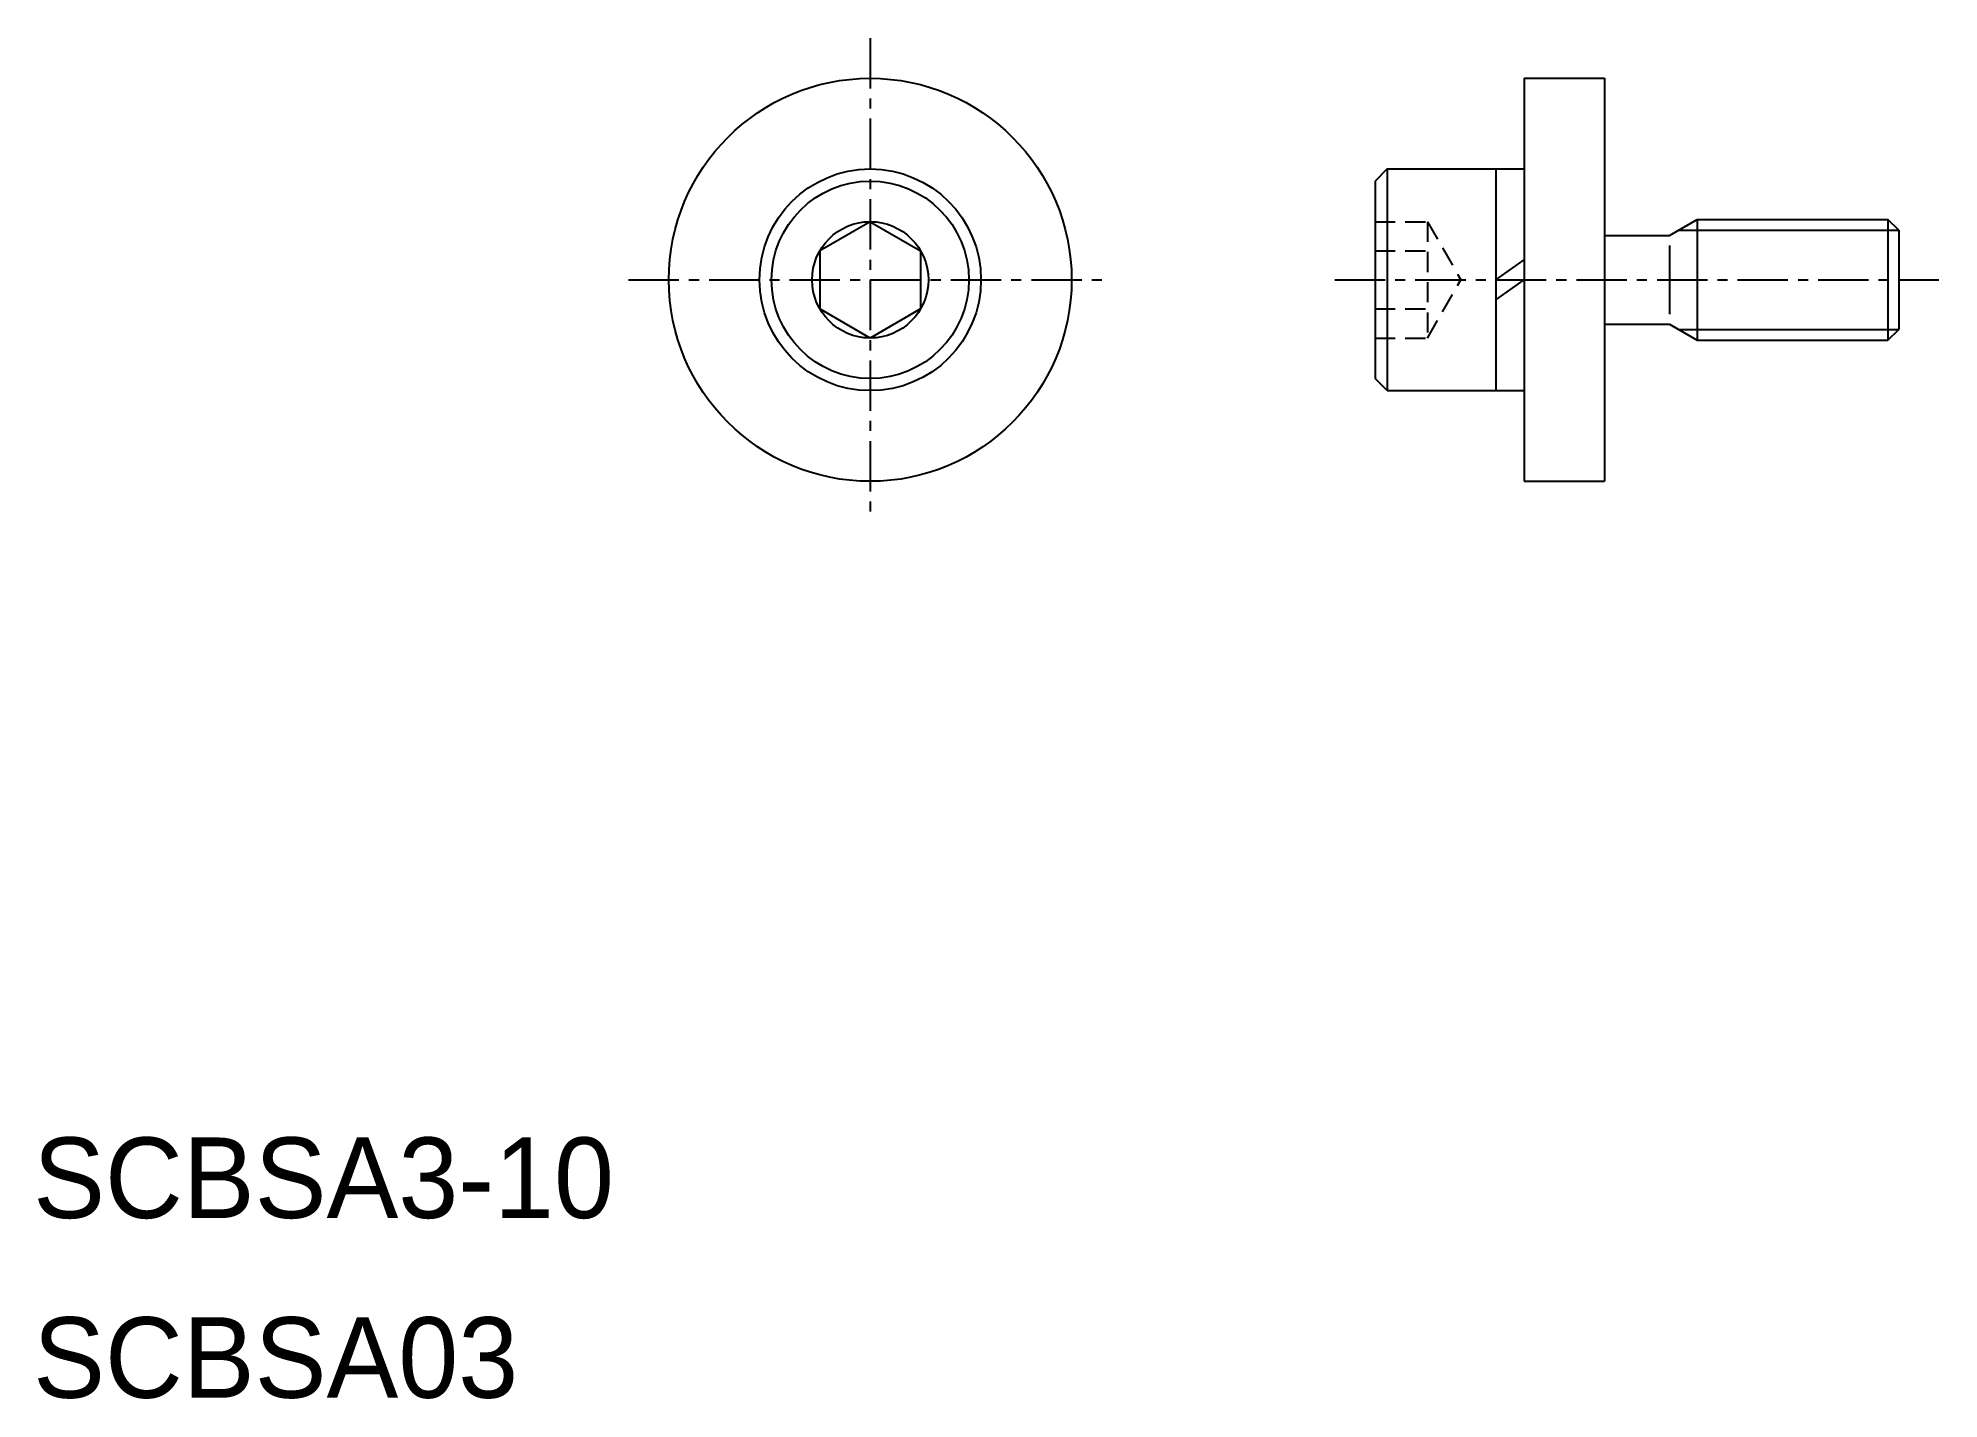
# Model space of a CAD drawing. Extents: x 5.1 to 52.3, y 8 to 41.8.
import ezdxf

# ---------------------------------------------------------------- set-up
doc = ezdxf.new("R2010")
doc.units = 0
doc.linetypes.add('CENTER', pattern=[2, 1.25, -0.25, 0.25, -0.25])
doc.linetypes.add('DASHED', pattern=[0.75, 0.5, -0.25])
doc.layers.get('0').update_dxf_attribs({"linetype": 'CONTINUOUS'})
doc.layers.add('CENTER', color=1, linetype='CENTER')

msp = doc.modelspace()

# ---------------------------------------------------------------- linework, layer by layer
at = {"color": 7, "linetype": 'CONTINUOUS'}
for p, q in [((42.012, 40.781), (42.012, 30.781)), ((42.012, 40.781), (44.012, 40.781)), ((44.012, 40.781), (44.012, 30.781)), ((38.612, 38.531), (38.312, 38.231)), ((38.312, 38.231), (38.312, 33.331)), ((38.612, 38.531), (41.312, 38.531)), ((38.612, 38.531), (38.612, 33.031)), ((41.312, 38.531), (41.312, 33.031)), ((41.312, 38.531), (42.012, 38.531)), ((45.619, 36.881), (46.312, 37.281)), ((46.312, 37.281), (46.312, 34.281)), ((46.312, 37.281), (46.312, 34.281)), ((46.312, 37.281), (51.041, 37.281)), ((51.041, 37.281), (51.041, 34.281)), ((51.312, 37.01), (51.041, 37.281)), ((25.78, 37.224), (24.53, 36.502)), ((25.78, 37.224), (27.03, 36.502)), ((44.012, 36.881), (45.619, 36.881)), ((51.312, 37.01), (51.312, 34.551)), ((24.53, 36.502), (24.53, 35.059)), ((27.03, 36.502), (27.03, 35.059)), ((45.619, 36.631), (45.619, 34.931)), ((41.312, 35.781), (42.012, 36.281)), ((41.312, 35.281), (42.012, 35.781)), ((25.78, 34.337), (24.53, 35.059)), ((27.03, 35.059), (25.78, 34.337)), ((44.012, 34.681), (45.619, 34.681)), ((45.619, 34.681), (46.312, 34.281)), ((51.041, 34.281), (51.312, 34.551)), ((46.312, 34.281), (51.041, 34.281)), ((38.612, 33.031), (38.312, 33.331)), ((38.612, 33.031), (41.312, 33.031)), ((41.312, 33.031), (42.012, 33.031)), ((42.012, 30.781), (44.012, 30.781))]:
    msp.add_line(p, q, dxfattribs=at)
at = {"color": 3, "linetype": 'DASHED'}
for p, q in [((38.312, 37.224), (39.612, 37.224)), ((39.612, 37.224), (40.445, 35.781)), ((39.612, 37.224), (39.612, 34.337)), ((38.312, 36.502), (39.612, 36.502)), ((39.612, 34.337), (40.445, 35.781)), ((38.312, 35.059), (39.612, 35.059)), ((38.312, 34.337), (39.612, 34.337))]:
    msp.add_line(p, q, dxfattribs=at)
at = {"color": 3, "linetype": 'CONTINUOUS'}
for p, q in [((45.843, 37.01), (51.312, 37.01)), ((45.843, 34.551), (51.312, 34.551))]:
    msp.add_line(p, q, dxfattribs=at)
at = {"color": 7, "linetype": 'CONTINUOUS'}
for radius in [5, 2.75, 2.45, 1.443]:
    msp.add_circle((25.78, 35.781), radius, dxfattribs=at)
at = {"layer": 'CENTER', "color": 1, "linetype": 'CENTER'}
for p, q in [((25.78, 41.781), (25.78, 29.781)), ((19.78, 35.781), (31.78, 35.781)), ((37.312, 35.781), (52.312, 35.781))]:
    msp.add_line(p, q, dxfattribs=at)

# ---------------------------------------------------------------- texts
at = {"color": 7, "linetype": 'CONTINUOUS'}
for s, p in [('SCBSA3-10', (5, 12.5)), ('SCBSA03', (5, 8.04))]:
    msp.add_text(s, height=2, dxfattribs=at).set_placement(p)

doc.saveas('drawing.dxf')
